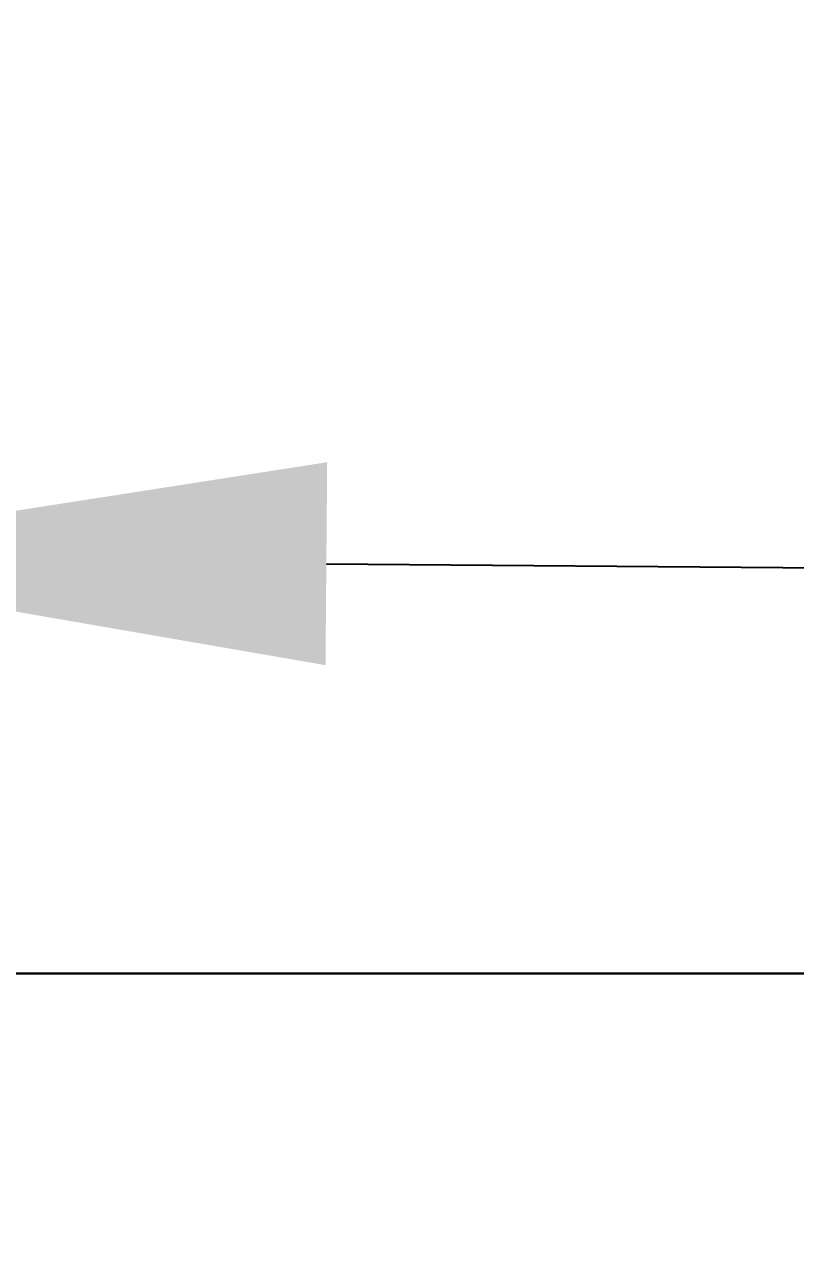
# Model space of a CAD drawing. Header units: metres. Extents: x 198 to 412, y -54 to 17.
# Drawn here: x 263.8355 to 263.9354, y -40.8852 to -40.7273 of the extents above; entities that cross this region are included whole.
import ezdxf
from ezdxf import colors
from ezdxf.entities.mleader import LeaderData, LeaderLine
from ezdxf.math import Vec2, Vec3

# ---------------------------------------------------------------- set-up
doc = ezdxf.new("R2010")
doc.units = ezdxf.units.M
doc.header["$LTSCALE"] = 10
doc.layers.add('A-TEXTOS', color=2, linetype='Continuous')
doc.layers.add('TM-REVEST', color=252, linetype='Continuous')
doc.styles.add('ARIAL', font='arial.ttf')

msp = doc.modelspace()

# ---------------------------------------------------------------- linework, layer by layer
at = {"layer": 'TM-REVEST'}
for points in [[(264.12453, -40.85032), (264.12453, -40.25032), (263.6942, -40.25032), (263.6942, -40.85032), (264.0667, -40.85032)], [(264.12453, -41.45032), (264.12453, -40.85032), (263.6942, -40.85032), (263.6942, -41.45032), (264.12453, -41.45032)]]:
    msp.add_lwpolyline(points, dxfattribs=at)

# ---------------------------------------------------------------- leaders
at = {"layer": 'A-TEXTOS'}
ml = msp.add_multileader_mtext('Standard', dxfattribs=at)
ml.set_content('4', color=256, style='ARIAL')
ml.set_leader_properties(color=1)
ml.build(insert=Vec2(0, 0))
ml.multileader.update_dxf_attribs({"has_text_frame": 1, "arrow_head_size": 0.08, "scale": 0.02})
ctx = ml.context
ctx.base_point, ctx.scale, ctx.char_height, ctx.arrow_head_size, ctx.landing_gap_size, ctx.plane_origin = Vec3(264.61678, -40.80002, 0), 0.02, 0.08, 0.08, 0.04, Vec3(261.63576, -40.80002, 0)
notes = []
notes.append((ctx, [(0, (1, 1, 0), (264.21273, -40.80002, 0), (1, 0), 0.40405, [(0, [(263.79461, -40.79655, 0)], 0, [])])]))
ctx.mtext.insert, ctx.mtext.flow_direction = Vec3(264.65678, -40.76002, 0), 5
for ctx, leaders in notes:
    for number, flags, end, landing, length, lines in leaders:
        leader = LeaderData()
        leader.index, (leader.has_last_leader_line, leader.has_dogleg_vector, leader.attachment_direction) = number, flags
        leader.last_leader_point, leader.dogleg_vector, leader.dogleg_length = Vec3(end), Vec3(landing), length
        for number, points, colour, breaks in lines:
            line = LeaderLine()
            line.index, line.vertices, line.color, line.breaks = number, Vec3.list(points), colors.encode_raw_color(colour), breaks
            leader.lines.append(line)
        ctx.leaders.append(leader)

doc.saveas('drawing.dxf')
